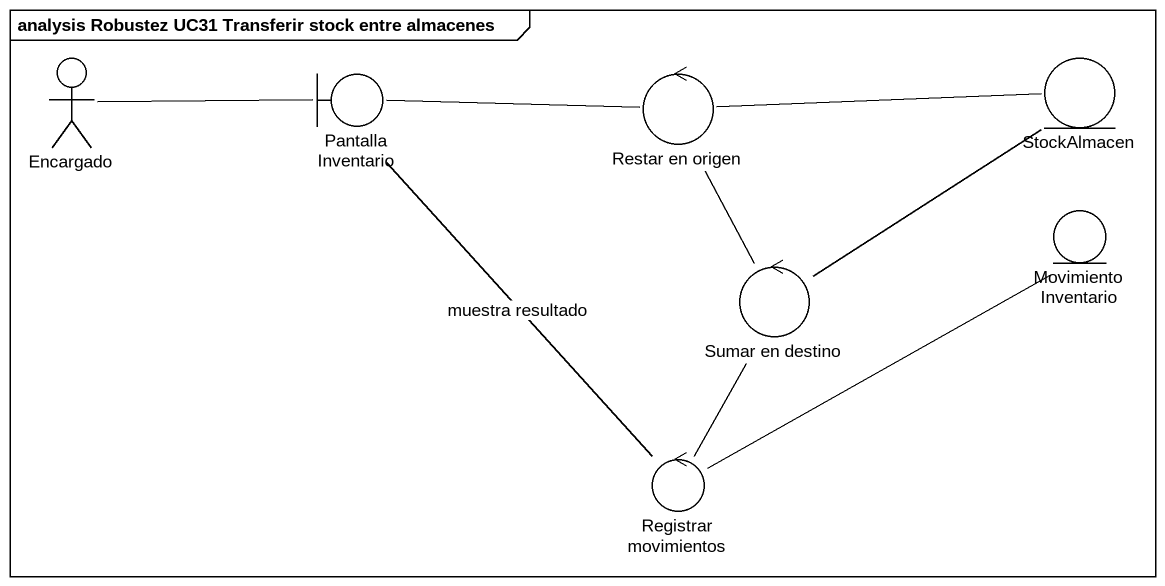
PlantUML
@startuml
mainframe analysis Robustez UC31 Transferir stock entre almacenes
actor Encargado
boundary "Pantalla Inventario" as Pantalla_Inventario
control "Restar en origen" as Restar_en_origen
entity StockAlmacen
entity MovimientoInventario
control "Sumar en destino" as Sumar_en_destino
control "Registrar movimientos" as Registrar_movimientos
Encargado -right- Pantalla_Inventario
Pantalla_Inventario -right- Restar_en_origen
Restar_en_origen -right- StockAlmacen
Restar_en_origen -- Sumar_en_destino
Sumar_en_destino -up- StockAlmacen
Sumar_en_destino -- Registrar_movimientos
Registrar_movimientos -up- Pantalla_Inventario : muestra resultado
Registrar_movimientos -up- MovimientoInventario
@enduml
